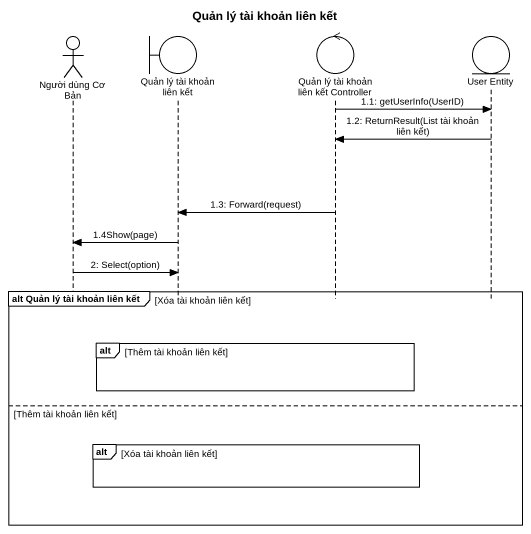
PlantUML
@startuml
title Quản lý tài khoản liên kết
hide footbox
actor "Người dùng Cơ Bản" as Người_dùng_Cơ_Bản
boundary "Quản lý tài khoản liên kết" as Quản_lý_tài_khoản_liên_kết
control "Quản lý tài khoản liên kết Controller" as Quản_lý_tài_khoản_liên_kết_2
entity "User Entity" as User_Entity

Quản_lý_tài_khoản_liên_kết_2 -> User_Entity : 1.1: getUserInfo(UserID)
User_Entity -> Quản_lý_tài_khoản_liên_kết_2 : 1.2: ReturnResult(List tài khoản liên kết)
Quản_lý_tài_khoản_liên_kết_2 -> Quản_lý_tài_khoản_liên_kết : 1.3: Forward(request)
Quản_lý_tài_khoản_liên_kết -> Người_dùng_Cơ_Bản : 1.4Show(page)
Người_dùng_Cơ_Bản -> Quản_lý_tài_khoản_liên_kết : 2: Select(option)
group alt Quản lý tài khoản liên kết [Xóa tài khoản liên kết]
  alt Thêm tài khoản liên kết
  end
else Thêm tài khoản liên kết
  alt Xóa tài khoản liên kết
  end
end
@enduml
